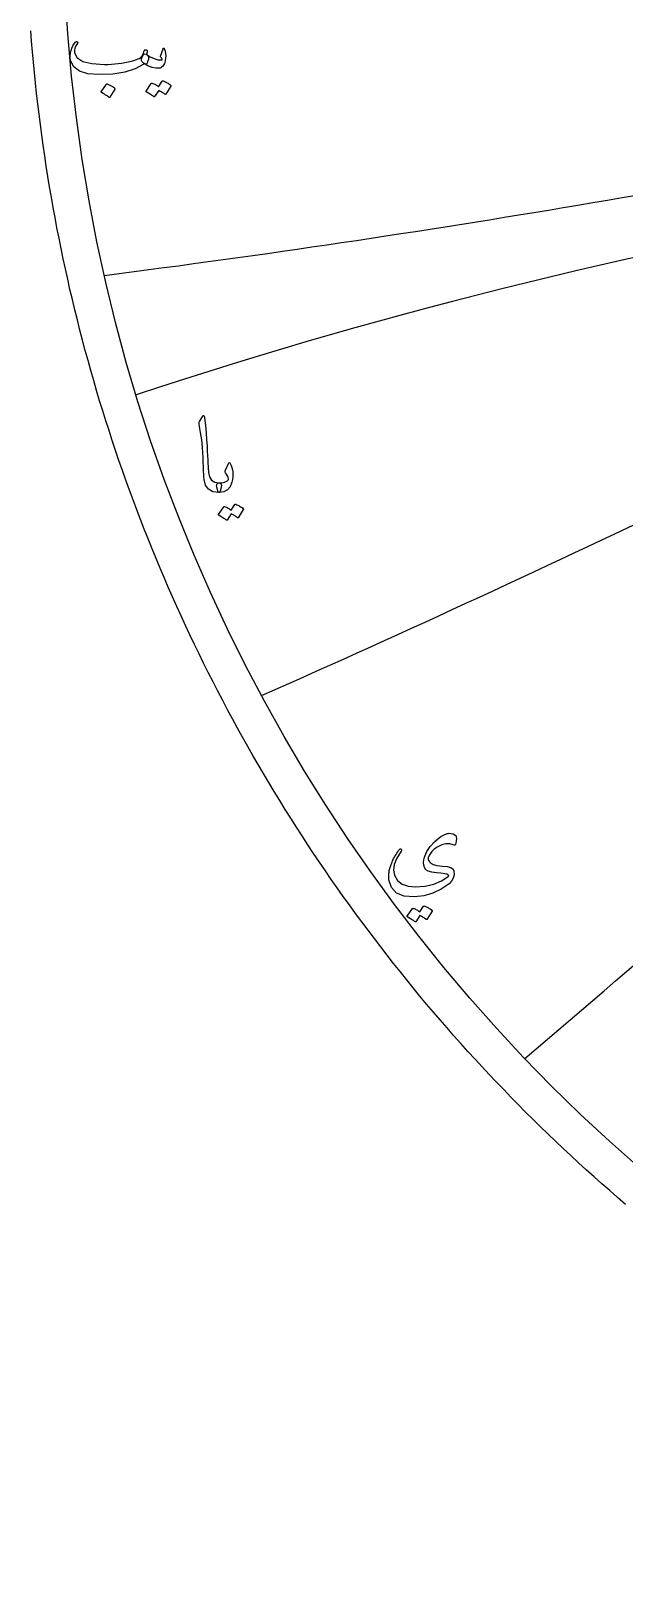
# Model space of a CAD drawing. Header units: millimetres. Extents: x -68 to 68, y -68 to 70.
# Drawn here: x -68.3 to -44.5, y -67 to -5 of the extents above; entities that cross this region are included whole.
import ezdxf

# ---------------------------------------------------------------- set-up
doc = ezdxf.new("R2010")
doc.units = ezdxf.units.MM
for name, color, linetype in [('CUT_OUTER', 1, 'Continuous'), ('ENGRAVE', 7, 'Continuous'), ('ENGRAVE_FINE', 8, 'Continuous'), ('TEXT', 5, 'Continuous')]:
    doc.layers.add(name, color=color, linetype=linetype)

msp = doc.modelspace()

# ---------------------------------------------------------------- linework, layer by layer
at = {"layer": 'CUT_OUTER'}
msp.add_lwpolyline([(-44.407, -52.1233), (-44.726, -51.8499), (-45.0433, -51.5745), (-45.3589, -51.2971), (-45.6728, -51.0178), (-45.985, -50.7366), (-46.2954, -50.4535), (-46.6042, -50.1685), (-46.9111, -49.8816), (-47.2163, -49.5928), (-47.5197, -49.3022), (-47.8213, -49.0097), (-48.1211, -48.7153), (-48.4191, -48.4191), (-48.7153, -48.1211), (-49.0097, -47.8213), (-49.3022, -47.5197), (-49.5928, -47.2163), (-49.8816, -46.9111), (-50.1685, -46.6042), (-50.4535, -46.2954), (-50.7366, -45.985), (-51.0178, -45.6728), (-51.2971, -45.3589), (-51.5745, -45.0433), (-51.8499, -44.726), (-52.1233, -44.407), (-52.3948, -44.0864), (-52.6644, -43.764), (-52.9319, -43.4401), (-53.1974, -43.1145), (-53.461, -42.7873), (-53.7225, -42.4584), (-53.982, -42.128), (-54.2395, -41.796), (-54.4949, -41.4624), (-54.7483, -41.1272), (-54.9996, -40.7905), (-55.2489, -40.4523), (-55.4961, -40.1125), (-55.7411, -39.7712), (-55.9841, -39.4285), (-56.225, -39.0842), (-56.4638, -38.7385), (-56.7004, -38.3913), (-56.9349, -38.0427), (-57.1672, -37.6926), (-57.3974, -37.3411), (-57.6255, -36.9882), (-57.8513, -36.634), (-58.075, -36.2783), (-58.2965, -35.9213), (-58.5159, -35.5629), (-58.733, -35.2032), (-58.9479, -34.8421), (-59.1605, -34.4798), (-59.371, -34.1161), (-59.5792, -33.7512), (-59.7852, -33.385), (-59.9889, -33.0175), (-60.1904, -32.6488), (-60.3896, -32.2789), (-60.5865, -31.9077), (-60.7811, -31.5354), (-60.9735, -31.1618), (-61.1635, -30.7871), (-61.3513, -30.4113), (-61.5367, -30.0342), (-61.7199, -29.6561), (-61.9007, -29.2768), (-62.0791, -28.8965), (-62.2553, -28.515), (-62.4291, -28.1325), (-62.6005, -27.7489), (-62.7696, -27.3643), (-62.9363, -26.9786), (-63.1007, -26.5919), (-63.2627, -26.2042), (-63.4222, -25.8156), (-63.5795, -25.4259), (-63.7343, -25.0354), (-63.8867, -24.6438), (-64.0367, -24.2513), (-64.1843, -23.858), (-64.3295, -23.4637), (-64.4722, -23.0685), (-64.6126, -22.6725), (-64.7505, -22.2756), (-64.8859, -21.8779), (-65.0189, -21.4794), (-65.1495, -21.08), (-65.2776, -20.6799), (-65.4033, -20.2789), (-65.5265, -19.8772), (-65.6472, -19.4748), (-65.7655, -19.0716), (-65.8813, -18.6677), (-65.9946, -18.2632), (-66.1054, -17.8579), (-66.2137, -17.4519), (-66.3196, -17.0453), (-66.4229, -16.6381), (-66.5237, -16.2302), (-66.6221, -15.8217), (-66.7179, -15.4126), (-66.8112, -15.003), (-66.902, -14.5927), (-66.9903, -14.182), (-67.076, -13.7706), (-67.1593, -13.3588), (-67.24, -12.9465), (-67.3181, -12.5337), (-67.3938, -12.1204), (-67.4669, -11.7066), (-67.5374, -11.2924), (-67.6055, -10.8778), (-67.6709, -10.4628), (-67.7339, -10.0474), (-67.7942, -9.6316), (-67.8521, -9.2154), (-67.9073, -8.7989), (-67.96, -8.3821), (-68.0102, -7.9649), (-68.0578, -7.5475), (-68.1028, -7.1297), (-68.1453, -6.7117), (-68.1852, -6.2935), (-68.2225, -5.875), (-68.2573, -5.4563), (-68.2895, -5.0373)], dxfattribs=at)
at = {"layer": 'ENGRAVE'}
msp.add_circle((0, 0), 67, dxfattribs=at)
for centre, radius, start, end in [((-129.5849, 483.6175), 502.5949, 277.344836, 281.727831), ((-312.8961, 541.9519), 627.3271, 293.871864, 297.3782603), ((-589.9622, 589.9622), 835.4844, 310.4015546, 313.0313519)]:
    msp.add_arc(centre, radius, start, end, dxfattribs=at)
at = {"layer": 'ENGRAVE_FINE'}
msp.add_arc((0, -213.2992), 203.977, 90, 108.302709, dxfattribs=at)
at = {"layer": 'TEXT'}
for points in [[(-63.6417, -5.9906), (-63.6376, -5.9927), (-63.6338, -5.9949), (-63.6302, -5.997), (-63.6268, -5.9991), (-63.6235, -6.0015), (-63.6199, -6.0044), (-63.6161, -6.0079), (-63.6119, -6.0119), (-63.5776, -6.0524), (-63.564, -6.1098), (-63.5712, -6.1844), (-63.5992, -6.2759), (-63.625, -6.3315), (-63.6513, -6.3664), (-63.6782, -6.3805), (-63.7056, -6.3738), (-63.7195, -6.3672), (-63.7312, -6.3643), (-63.7407, -6.3651), (-63.7482, -6.3696), (-64.0974, -6.5607), (-64.5146, -6.6953), (-65.0001, -6.7736), (-65.5536, -6.7954), (-66.0012, -6.7571), (-66.3392, -6.6549), (-66.5676, -6.4888), (-66.6863, -6.2589), (-66.7046, -6.1503), (-66.7086, -6.0417), (-66.6982, -5.9331), (-66.6735, -5.8245), (-66.6397, -5.7285), (-66.5979, -5.6404), (-66.5481, -5.5603), (-66.4904, -5.4882), (-66.4795, -5.4791), (-66.468, -5.4733), (-66.4561, -5.4706), (-66.4436, -5.4711), (-66.4318, -5.4762), (-66.4223, -5.4828), (-66.4148, -5.4911), (-66.4095, -5.5009), (-66.4071, -5.5105), (-66.4084, -5.5222), (-66.4135, -5.5361), (-66.4223, -5.552), (-66.484, -5.6425), (-66.5245, -5.7309), (-66.5436, -5.8171), (-66.5415, -5.9012), (-66.4404, -6.112), (-66.2051, -6.2631), (-65.8357, -6.3547), (-65.3322, -6.3866), (-65.1939, -6.3845), (-65.056, -6.3781), (-64.9182, -6.3674), (-64.7808, -6.3525), (-64.6444, -6.3334), (-64.5099, -6.31), (-64.3772, -6.2823), (-64.2464, -6.2504), (-64.1194, -6.2142), (-64.0154, -6.178), (-63.9342, -6.1418), (-63.8759, -6.1056), (-63.8534, -6.0864), (-63.8328, -6.063), (-63.8141, -6.0353), (-63.7972, -6.0034), (-63.7813, -5.9677), (-63.7658, -5.9289), (-63.7505, -5.8868), (-63.7354, -5.8416), (-63.7296, -5.8277), (-63.7205, -5.816), (-63.7083, -5.8064), (-63.6928, -5.799), (-63.6763, -5.795), (-63.6609, -5.7958), (-63.6465, -5.8014), (-63.6332, -5.8118), (-63.6226, -5.8261), (-63.6162, -5.8437), (-63.6141, -5.8645), (-63.6162, -5.8884)], [(-63.7695, -6.3313), (-63.8158, -6.2873), (-63.8397, -6.2323), (-63.8413, -6.166), (-63.8206, -6.0885), (-63.7756, -6.0191), (-63.7344, -5.9768), (-63.6968, -5.9616), (-63.663, -5.9736), (-63.5034, -6.0792), (-63.3437, -6.1535), (-63.184, -6.1963), (-63.0243, -6.2078), (-63.0187, -6.2067), (-63.0147, -6.2035), (-63.0123, -6.1982), (-63.0116, -6.1907), (-63.0155, -6.1766), (-63.0275, -6.1556), (-63.0475, -6.1277), (-63.0754, -6.0928), (-63.0807, -6.0822), (-63.0839, -6.0715), (-63.085, -6.0609), (-63.0839, -6.0502), (-62.9817, -5.7564), (-62.977, -5.7452), (-62.9711, -5.7373), (-62.9642, -5.7325), (-62.9562, -5.7309), (-62.9482, -5.7322), (-62.9413, -5.7362), (-62.9354, -5.7428), (-62.9306, -5.7522), (-62.8987, -5.8477), (-62.8796, -5.9427), (-62.8732, -6.0372), (-62.8796, -6.1311), (-62.9003, -6.248), (-62.9285, -6.343), (-62.9642, -6.4161), (-63.0073, -6.4675), (-63.04, -6.4957), (-63.0701, -6.5165), (-63.0975, -6.5298), (-63.1223, -6.5356), (-63.2649, -6.5388), (-63.4203, -6.5058), (-63.5885, -6.4366), (-63.7695, -6.3313)], [(-65.2556, -7.1744), (-65.2502, -7.169), (-65.2428, -7.1658), (-65.2332, -7.1648), (-65.2215, -7.1658), (-65.1387, -7.1994), (-65.0607, -7.2404), (-64.9876, -7.2888), (-64.9192, -7.3447), (-64.9125, -7.3532), (-64.9096, -7.3617), (-64.9104, -7.3702), (-64.9149, -7.3787), (-65.115, -7.7024), (-65.1225, -7.7101), (-65.1321, -7.7119), (-65.1438, -7.7079), (-65.1576, -7.6981), (-65.1696, -7.6896), (-65.1885, -7.6768), (-65.2143, -7.6598), (-65.247, -7.6385), (-65.2872, -7.6129), (-65.3354, -7.5831), (-65.3915, -7.5491), (-65.4557, -7.5107), (-65.4642, -7.5044), (-65.4685, -7.498), (-65.4685, -7.4916), (-65.4642, -7.4852)], [(-63.0116, -7.0551), (-63.0062, -7.0498), (-62.9988, -7.0466), (-62.9892, -7.0455), (-62.9775, -7.0466), (-62.9356, -7.0623), (-62.895, -7.0796), (-62.8557, -7.0985), (-62.8178, -7.119), (-62.7809, -7.1414), (-62.7449, -7.1658), (-62.7096, -7.1924), (-62.6752, -7.2212), (-62.6685, -7.23), (-62.6656, -7.2393), (-62.6664, -7.2491), (-62.6709, -7.2595), (-62.8753, -7.5831), (-62.8809, -7.5874), (-62.8891, -7.5874), (-62.9, -7.5831), (-62.9136, -7.5746), (-62.9229, -7.5668), (-62.9381, -7.556), (-62.9591, -7.5423), (-62.986, -7.5256), (-63.019, -7.5058), (-63.0584, -7.4825), (-63.1042, -7.4558), (-63.1563, -7.4256), (-63.3181, -7.6768), (-63.3256, -7.6845), (-63.3352, -7.6864), (-63.3469, -7.6824), (-63.3607, -7.6725), (-63.3727, -7.664), (-63.3916, -7.6513), (-63.4174, -7.6342), (-63.4501, -7.6129), (-63.4903, -7.5874), (-63.5385, -7.5576), (-63.5946, -7.5235), (-63.6588, -7.4852), (-63.6654, -7.4788), (-63.6684, -7.4724), (-63.6676, -7.466), (-63.663, -7.4596), (-63.4544, -7.1488), (-63.4491, -7.1435), (-63.4416, -7.1403), (-63.432, -7.1392), (-63.4203, -7.1403), (-63.3847, -7.1519), (-63.3501, -7.1653), (-63.3165, -7.1806), (-63.2841, -7.1978), (-63.2527, -7.2165), (-63.2223, -7.2366), (-63.1931, -7.258), (-63.1648, -7.2808)], [(-61.3796, -20.4976), (-61.3714, -20.4848), (-61.3637, -20.4763), (-61.3565, -20.4721), (-61.3498, -20.4721), (-61.3397, -20.4777), (-61.3307, -20.4944), (-61.3227, -20.5224), (-61.3158, -20.5615), (-61.2806, -20.8795), (-61.2519, -21.1736), (-61.2295, -21.4437), (-61.2136, -21.6899), (-61.2033, -21.9004), (-61.1939, -22.0891), (-61.1852, -22.2559), (-61.1774, -22.401), (-61.1706, -22.5242), (-61.1651, -22.6256), (-61.161, -22.7052), (-61.1582, -22.7629), (-61.1204, -22.9359), (-61.0369, -23.0631), (-60.9075, -23.1445), (-60.7324, -23.1802), (-60.6837, -23.193), (-60.6526, -23.2228), (-60.639, -23.2696), (-60.643, -23.3335), (-60.6629, -23.4341), (-60.6845, -23.5059), (-60.7077, -23.549), (-60.7324, -23.5634), (-60.9788, -23.531), (-61.1603, -23.4335), (-61.2769, -23.2712), (-61.3285, -23.0439), (-61.3367, -22.9352), (-61.344, -22.8262), (-61.3505, -22.717), (-61.3562, -22.6075), (-61.3614, -22.4977), (-61.3663, -22.3877), (-61.371, -22.2774), (-61.3754, -22.1668), (-61.3834, -21.9559), (-61.3945, -21.766), (-61.4089, -21.5971), (-61.4265, -21.4493), (-61.4472, -21.3073), (-61.4712, -21.156), (-61.4983, -20.9954), (-61.5287, -20.8255), (-61.5327, -20.7949), (-61.5319, -20.7669), (-61.5263, -20.7417), (-61.5159, -20.719)], [(-60.4769, -22.665), (-60.3577, -22.401), (-60.3401, -22.372), (-60.3215, -22.3616), (-60.3018, -22.3698), (-60.2811, -22.3967), (-60.2427, -22.4772), (-60.2129, -22.5612), (-60.1916, -22.6486), (-60.1789, -22.7395), (-60.1749, -22.8344), (-60.1799, -22.9338), (-60.194, -23.0377), (-60.2172, -23.1461), (-60.2877, -23.3287), (-60.3971, -23.4591), (-60.5453, -23.5373), (-60.7324, -23.5634), (-60.754, -23.5498), (-60.7761, -23.5091), (-60.7987, -23.4413), (-60.8218, -23.3463), (-60.8285, -23.2954), (-60.8271, -23.2536), (-60.8178, -23.2209), (-60.8005, -23.1972), (-60.7867, -23.1882), (-60.7707, -23.1823), (-60.7526, -23.1797), (-60.7324, -23.1802), (-60.6145, -23.1765), (-60.5121, -23.1525), (-60.425, -23.1083), (-60.3534, -23.0439), (-60.3502, -23.0389), (-60.3492, -23.0322), (-60.3502, -23.024), (-60.3534, -23.0141), (-60.3702, -22.954), (-60.395, -22.8928), (-60.4277, -22.8305), (-60.4684, -22.7672), (-60.4817, -22.7432), (-60.4876, -22.7182), (-60.486, -22.6921), (-60.4769, -22.665)], [(-60.098, -24.0446), (-60.0926, -24.0393), (-60.0852, -24.0361), (-60.0756, -24.035), (-60.0639, -24.0361), (-60.022, -24.0518), (-59.9814, -24.0691), (-59.9421, -24.088), (-59.9042, -24.1085), (-59.8674, -24.1308), (-59.8313, -24.1553), (-59.796, -24.1819), (-59.7616, -24.2106), (-59.7549, -24.2194), (-59.752, -24.2287), (-59.7528, -24.2386), (-59.7573, -24.249), (-59.9617, -24.5726), (-59.9673, -24.5768), (-59.9755, -24.5768), (-59.9864, -24.5726), (-60, -24.5641), (-60.0093, -24.5562), (-60.0245, -24.5454), (-60.0455, -24.5317), (-60.0724, -24.5151), (-60.1054, -24.4953), (-60.1448, -24.472), (-60.1906, -24.4452), (-60.2427, -24.415), (-60.4045, -24.6663), (-60.412, -24.674), (-60.4216, -24.6758), (-60.4333, -24.6718), (-60.4471, -24.662), (-60.4591, -24.6535), (-60.478, -24.6407), (-60.5038, -24.6237), (-60.5365, -24.6024), (-60.5767, -24.5768), (-60.6249, -24.547), (-60.681, -24.513), (-60.7452, -24.4746), (-60.7518, -24.4683), (-60.7548, -24.4619), (-60.754, -24.4555), (-60.7494, -24.4491), (-60.5408, -24.1383), (-60.5355, -24.1329), (-60.528, -24.1297), (-60.5184, -24.1287), (-60.5067, -24.1297), (-60.4711, -24.1413), (-60.4365, -24.1548), (-60.4029, -24.1701), (-60.3705, -24.1872), (-60.3391, -24.206), (-60.3087, -24.2261), (-60.2795, -24.2475), (-60.2512, -24.2703)], [(-51.3287, -37.7046), (-51.4666, -37.6585), (-51.6204, -37.6567), (-51.7902, -37.699), (-51.976, -37.7855), (-52.0939, -37.868), (-52.1921, -37.9664), (-52.2706, -38.0809), (-52.3294, -38.2113), (-52.3352, -38.2373), (-52.3358, -38.2645), (-52.331, -38.2927), (-52.3209, -38.322), (-52.2533, -38.413), (-52.1399, -38.4817), (-51.9807, -38.528), (-51.7758, -38.5519), (-51.5736, -38.5735), (-51.4267, -38.6126), (-51.3351, -38.6693), (-51.2989, -38.7435), (-51.2949, -38.8989), (-51.3255, -39.0373), (-51.3907, -39.1587), (-51.4905, -39.263), (-51.8075, -39.4794), (-52.1452, -39.6388), (-52.5037, -39.7412), (-52.8829, -39.7867), (-53.297, -39.758), (-53.6068, -39.6335), (-53.8122, -39.4131), (-53.9134, -39.0969), (-53.9192, -38.9234), (-53.8942, -38.735), (-53.8383, -38.5317), (-53.7516, -38.3135), (-53.7214, -38.2528), (-53.6904, -38.1942), (-53.6586, -38.1378), (-53.626, -38.0835), (-53.5923, -38.0311), (-53.5573, -37.9803), (-53.521, -37.931), (-53.4833, -37.8834), (-53.4631, -37.8637), (-53.445, -37.8557), (-53.429, -37.8594), (-53.4152, -37.8749), (-53.4075, -37.894), (-53.4056, -37.9132), (-53.4096, -37.9324), (-53.4194, -37.9515), (-53.5946, -38.2336), (-53.6983, -38.488), (-53.7308, -38.7148), (-53.692, -38.9138), (-53.5669, -39.1236), (-53.3832, -39.2715), (-53.1411, -39.3577), (-52.8403, -39.3822), (-52.455, -39.3516), (-52.108, -39.2726), (-51.7992, -39.1451), (-51.5289, -38.9692), (-51.5126, -38.9543), (-51.5065, -38.9394), (-51.5105, -38.9245), (-51.5246, -38.9096), (-51.5818, -38.8819), (-51.6811, -38.8585), (-51.8224, -38.8393), (-52.0058, -38.8244), (-52.1923, -38.8015), (-52.3347, -38.7584), (-52.4329, -38.6951), (-52.4869, -38.6115), (-52.5119, -38.5133), (-52.5189, -38.4103), (-52.5077, -38.3025), (-52.4784, -38.19), (-52.3834, -37.9688), (-52.2517, -37.7652), (-52.0832, -37.5792), (-51.878, -37.4107), (-51.8235, -37.3708), (-51.7705, -37.3362), (-51.7191, -37.307), (-51.6694, -37.283), (-51.6215, -37.2641), (-51.5757, -37.25), (-51.5321, -37.2407), (-51.4905, -37.2362), (-51.3282, -37.2513), (-51.2287, -37.3224), (-51.1919, -37.4493), (-51.218, -37.6322), (-51.2377, -37.6814), (-51.2627, -37.7099), (-51.2931, -37.7176), (-51.3287, -37.7046)], [(-52.521, -40.1615), (-52.5157, -40.1561), (-52.5082, -40.1529), (-52.4986, -40.1519), (-52.4869, -40.1529), (-52.445, -40.1686), (-52.4044, -40.1859), (-52.3652, -40.2048), (-52.3272, -40.2253), (-52.2904, -40.2477), (-52.2543, -40.2722), (-52.2191, -40.2988), (-52.1846, -40.3275), (-52.178, -40.3363), (-52.175, -40.3456), (-52.1758, -40.3555), (-52.1803, -40.3658), (-52.3847, -40.6895), (-52.3903, -40.6937), (-52.3986, -40.6937), (-52.4095, -40.6895), (-52.4231, -40.6809), (-52.4324, -40.6731), (-52.4475, -40.6623), (-52.4686, -40.6486), (-52.4954, -40.632), (-52.5284, -40.6121), (-52.5678, -40.5889), (-52.6136, -40.5621), (-52.6658, -40.5319), (-52.8276, -40.7831), (-52.835, -40.7909), (-52.8446, -40.7927), (-52.8563, -40.7887), (-52.8702, -40.7789), (-52.8821, -40.7704), (-52.901, -40.7576), (-52.9268, -40.7406), (-52.9596, -40.7193), (-52.9998, -40.6937), (-53.0479, -40.6639), (-53.1041, -40.6298), (-53.1682, -40.5915), (-53.1749, -40.5851), (-53.1778, -40.5787), (-53.177, -40.5724), (-53.1725, -40.566), (-52.9638, -40.2551), (-52.9585, -40.2498), (-52.9511, -40.2466), (-52.9415, -40.2456), (-52.9298, -40.2466), (-52.8941, -40.2582), (-52.8595, -40.2716), (-52.826, -40.2869), (-52.7935, -40.3041), (-52.7621, -40.3229), (-52.7318, -40.343), (-52.7025, -40.3644), (-52.6743, -40.3871)]]:
    msp.add_lwpolyline(points, close=True, dxfattribs=at)

doc.saveas('drawing.dxf')
